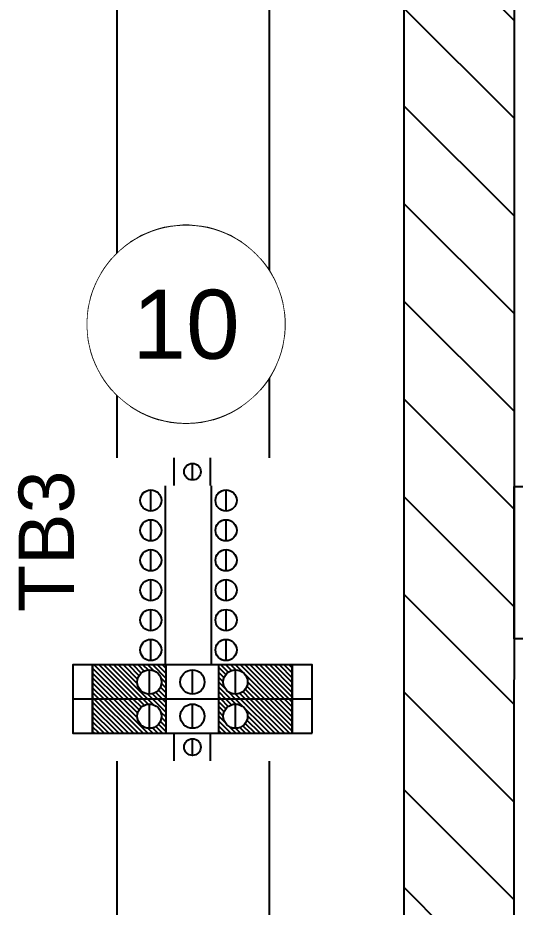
# Model space of a CAD drawing. Header units: inches. Extents: x -228 to 241, y -155 to 115.
# Drawn here: x -168.59 to -164.1, y 68.92 to 76.97 of the extents above; entities that cross this region are included whole.
import ezdxf
from ezdxf.enums import TextEntityAlignment as Align

# ---------------------------------------------------------------- set-up
doc = ezdxf.new("R2010")
doc.units = ezdxf.units.IN
doc.header["$MEASUREMENT"] = 0
doc.set_wipeout_variables(frame=1)
doc.linetypes.add('HIDDEN', pattern=[0.375, 0.25, -0.125])
for name, color, linetype in [('7641K35', 133, 'Continuous'), ('DIM', 1, 'Continuous'), ('DIN Rail', 6, 'Continuous'), ('ELECTRICAL DEVICES', 30, 'Continuous'), ('TXT', 4, 'Continuous'), ('WIREWAY', 253, 'Continuous')]:
    doc.layers.add(name, color=color, linetype=linetype)
doc.styles.add('ARIAL', font='arial.ttf')
doc.styles.add('Notes', font='arial.ttf', dxfattribs={"height": 0.125})
pattern_1 = [(45, (16.668838, -12.431172), (-0.022097087, 0.022097087), [])]

# ---------------------------------------------------------------- blocks, each defined once
blk = doc.blocks.new('ITEM BALLOON')
blk.add_lwpolyline([(-0.0056, 0.1785), (-0.0168, 0.1778), (-0.0279, 0.1764), (-0.039, 0.1743), (-0.0498, 0.1715), (-0.0605, 0.1681), (-0.0709, 0.1639), (-0.0811, 0.1592), (-0.0909, 0.1537), (-0.1004, 0.1477), (-0.1095, 0.1411), (-0.1181, 0.134), (-0.1263, 0.1263), (-0.134, 0.1181), (-0.1411, 0.1095), (-0.1477, 0.1004), (-0.1537, 0.0909), (-0.1592, 0.0811), (-0.1639, 0.0709), (-0.1681, 0.0605), (-0.1715, 0.0498), (-0.1743, 0.039), (-0.1764, 0.0279), (-0.1778, 0.0168), (-0.1785, 0.0056), (-0.1785, -0.0056), (-0.1778, -0.0168), (-0.1764, -0.0279), (-0.1743, -0.039), (-0.1715, -0.0498), (-0.1681, -0.0605), (-0.1639, -0.0709), (-0.1592, -0.0811), (-0.1537, -0.0909), (-0.1477, -0.1004), (-0.1411, -0.1095), (-0.134, -0.1181), (-0.1263, -0.1263), (-0.1181, -0.134), (-0.1095, -0.1411), (-0.1004, -0.1477), (-0.0909, -0.1537), (-0.0811, -0.1592), (-0.0709, -0.1639), (-0.0605, -0.1681), (-0.0498, -0.1715), (-0.039, -0.1743), (-0.0279, -0.1764), (-0.0168, -0.1778), (-0.0056, -0.1785), (0.0056, -0.1785), (0.0168, -0.1778), (0.0279, -0.1764), (0.039, -0.1743), (0.0498, -0.1715), (0.0605, -0.1681), (0.0709, -0.1639), (0.0811, -0.1592), (0.0909, -0.1537), (0.1004, -0.1477), (0.1095, -0.1411), (0.1181, -0.134), (0.1263, -0.1263), (0.134, -0.1181), (0.1411, -0.1095), (0.1477, -0.1004), (0.1537, -0.0909), (0.1592, -0.0811), (0.1639, -0.0709), (0.1681, -0.0605), (0.1715, -0.0498), (0.1743, -0.039), (0.1764, -0.0279), (0.1778, -0.0168), (0.1785, -0.0056), (0.1785, 0.0056), (0.1778, 0.0168), (0.1764, 0.0279), (0.1743, 0.039), (0.1715, 0.0498), (0.1681, 0.0605), (0.1639, 0.0709), (0.1592, 0.0811), (0.1537, 0.0909), (0.1477, 0.1004), (0.1411, 0.1095), (0.134, 0.1181), (0.1263, 0.1263), (0.1181, 0.134), (0.1095, 0.1411), (0.1004, 0.1477), (0.0909, 0.1537), (0.0811, 0.1592), (0.0709, 0.1639), (0.0605, 0.1681), (0.0498, 0.1715), (0.039, 0.1743), (0.0279, 0.1764), (0.0168, 0.1778), (0.0056, 0.1785)], close=True)
blk.add_wipeout([(-0.0056, 0.1785), (-0.0168, 0.1778), (-0.0279, 0.1764), (-0.039, 0.1743), (-0.0498, 0.1715), (-0.0605, 0.1681), (-0.0709, 0.1639), (-0.0811, 0.1592), (-0.0909, 0.1537), (-0.1004, 0.1477), (-0.1095, 0.1411), (-0.1181, 0.134), (-0.1263, 0.1263), (-0.134, 0.1181), (-0.1411, 0.1095), (-0.1477, 0.1004), (-0.1537, 0.0909), (-0.1592, 0.0811), (-0.1639, 0.0709), (-0.1681, 0.0605), (-0.1715, 0.0498), (-0.1743, 0.039), (-0.1764, 0.0279), (-0.1778, 0.0168), (-0.1785, 0.0056), (-0.1785, -0.0056), (-0.1778, -0.0168), (-0.1764, -0.0279), (-0.1743, -0.039), (-0.1715, -0.0498), (-0.1681, -0.0605), (-0.1639, -0.0709), (-0.1592, -0.0811), (-0.1537, -0.0909), (-0.1477, -0.1004), (-0.1411, -0.1095), (-0.134, -0.1181), (-0.1263, -0.1263), (-0.1181, -0.134), (-0.1095, -0.1411), (-0.1004, -0.1477), (-0.0909, -0.1537), (-0.0811, -0.1592), (-0.0709, -0.1639), (-0.0605, -0.1681), (-0.0498, -0.1715), (-0.039, -0.1743), (-0.0279, -0.1764), (-0.0168, -0.1778), (-0.0056, -0.1785), (0.0056, -0.1785), (0.0168, -0.1778), (0.0279, -0.1764), (0.039, -0.1743), (0.0498, -0.1715), (0.0605, -0.1681), (0.0709, -0.1639), (0.0811, -0.1592), (0.0909, -0.1537), (0.1004, -0.1477), (0.1095, -0.1411), (0.1181, -0.134), (0.1263, -0.1263), (0.134, -0.1181), (0.1411, -0.1095), (0.1477, -0.1004), (0.1537, -0.0909), (0.1592, -0.0811), (0.1639, -0.0709), (0.1681, -0.0605), (0.1715, -0.0498), (0.1743, -0.039), (0.1764, -0.0279), (0.1778, -0.0168), (0.1785, -0.0056), (0.1785, 0.0056), (0.1778, 0.0168), (0.1764, 0.0279), (0.1743, 0.039), (0.1715, 0.0498), (0.1681, 0.0605), (0.1639, 0.0709), (0.1592, 0.0811), (0.1537, 0.0909), (0.1477, 0.1004), (0.1411, 0.1095), (0.134, 0.1181), (0.1263, 0.1263), (0.1181, 0.134), (0.1095, 0.1411), (0.1004, 0.1477), (0.0909, 0.1537), (0.0811, 0.1592), (0.0709, 0.1639), (0.0605, 0.1681), (0.0498, 0.1715), (0.039, 0.1743), (0.0279, 0.1764), (0.0168, 0.1778), (0.0056, 0.1785)])
at = {"style": 'Notes'}
blk.add_attdef('X', text='', height=0.125, dxfattribs=at).set_placement((0, 0), align=Align.MIDDLE_CENTER)
blk = doc.blocks.new('DIN_Terminal_6')
blk.add_wipeout([(0, -0.988), (0, 0.905), (0.31, 0.905), (0.31, -0.988)])
for p, q in [((0.045, 0.39), (0.265, 0.39)), ((0, 0.2385), (0.31, 0.2385)), ((0, -0.2385), (0.31, -0.2385)), ((0.045, -0.39), (0.265, -0.39))]:
    blk.add_line(p, q)
for centre in [(0.155, 0.39), (0.155, -0.39)]:
    blk.add_circle(centre, 0.11)
blk = doc.blocks.new('7641K35')
blk.add_wipeout([(0, 0.84), (0.25, 0.84), (0.25, -0.84), (0, -0.84)])
for p, q in [((0, 0.1641), (0.25, 0.1641)), ((0.05, 0), (0.2006, 0)), ((0, -0.1641), (0.25, -0.1641))]:
    blk.add_line(p, q)
blk.add_circle((0.1253, 0), 0.0753)
blk = doc.blocks.new('DIN_GND_Terminal_6')
blk.add_wipeout([(0, 1.085), (0.31, 1.085), (0.31, -1.085), (0, -1.085)])
h = blk.add_hatch()
h.set_pattern_fill('ANSI31', color=256, scale=0.25, style=0)
h.set_pattern_definition(pattern_1)
h.paths.add_polyline_path([(0.31, 0.905), (0, 0.905), (0, 0.2385), (0.31, 0.2385)])
h.paths.add_polyline_path([(0.265, 0.39, -1), (0.045, 0.39, -1)], flags=16)
h = blk.add_hatch()
h.set_pattern_fill('ANSI31', color=256, scale=0.25, style=0)
h.set_pattern_definition(pattern_1)
h.paths.add_polyline_path([(0, -0.905), (0.31, -0.905), (0.31, -0.2385), (0, -0.2385)])
h.paths.add_polyline_path([(0.045, -0.39, -1), (0.265, -0.39, -1)], flags=16)
for p, q in [((0, 0.905), (0, -0.905)), ((0.31, 0.905), (0, 0.905)), ((0.31, -0.905), (0.31, 0.905)), ((0.045, 0.39), (0.265, 0.39)), ((0, 0.2385), (0.31, 0.2385)), ((0.045, 0), (0.265, 0)), ((0, -0.2385), (0.31, -0.2385)), ((0.045, -0.39), (0.265, -0.39)), ((0, -0.905), (0.31, -0.905))]:
    blk.add_line(p, q)
for points in [[(0, 0.905), (0.31, 0.905), (0.31, 1.085), (0, 1.085)], [(0, -1.085), (0.31, -1.085), (0.31, -0.905), (0, -0.905)]]:
    blk.add_lwpolyline(points, close=True)
for centre in [(0.155, 0.39), (0.155, 0), (0.155, -0.39)]:
    blk.add_circle(centre, 0.11)

msp = doc.modelspace()

# ---------------------------------------------------------------- hatches: boundary and pattern name
at = {"layer": 'WIREWAY'}
h = msp.add_hatch(dxfattribs=at)
h.set_pattern_fill('ANSI31', color=256, scale=5, angle=-90, style=0)
h.set_pattern_definition([(315, (-139.8241, -12.74404), (0.4419417, 0.4419417), [])])
h.paths.add_polyline_path([(-165.097965, 94.045141), (-165.105443, 63.295141), (-164.105443, 63.295141), (-164.097965, 94.045141)])

# ---------------------------------------------------------------- linework, layer by layer
at = {"layer": 'DIN Rail'}
for p, q in [((-167.695916, 63.295186), (-167.695916, 94.045141)), ((-166.317965, 63.295182), (-166.317965, 94.045141))]:
    msp.add_line(p, q, dxfattribs=at)
msp.add_lwpolyline([(-158.103235, 72.72929), (-158.103235, 71.351339), (-164.103545, 71.351339), (-164.103545, 72.72929)], close=True, dxfattribs=at)
at = {"layer": 'WIREWAY'}
msp.add_lwpolyline([(-165.097965, 94.045141), (-165.105443, 63.295141), (-164.105443, 63.295141), (-164.097965, 94.045141)], close=True, dxfattribs=at)

# ---------------------------------------------------------------- texts
at = {"layer": 'TXT', "style": 'ARIAL'}
msp.add_text('TB3', height=0.5, rotation=90, dxfattribs=at).set_placement((-168.086567, 71.593497))

# ---------------------------------------------------------------- next in the draw order: block references
at = {"layer": '7641K35', "rotation": 90}
msp.add_blockref('7641K35', (-167.014418, 70.246703), dxfattribs=at)
at = {"layer": 'DIM'}
ref = msp.add_blockref('ITEM BALLOON', (-167.072366, 74.197562), dxfattribs=dict(at, xscale=5, yscale=5, zscale=5))
ref.add_attrib('X', '10', dxfattribs={"height": 0.625, "style": 'Notes'}).set_placement((-167.072366, 74.197562), align=Align.MIDDLE_CENTER)
at = {"layer": 'ELECTRICAL DEVICES', "xscale": 0.872812500000002, "yscale": 0.872812500000002, "zscale": 0.872812500000002, "rotation": 90}
msp.add_blockref('DIN_Terminal_6', (-167.05064, 72.468013), dxfattribs=at)

# ---------------------------------------------------------------- next in the draw order: block references
at = {"layer": '7641K35', "rotation": 90}
msp.add_blockref('7641K35', (-167.014418, 72.738585), dxfattribs=at)
at = {"layer": 'ELECTRICAL DEVICES', "xscale": 0.872812500000002, "yscale": 0.872812500000002, "zscale": 0.872812500000002, "rotation": 90}
msp.add_blockref('DIN_Terminal_6', (-167.05064, 72.197441), dxfattribs=at)

# ---------------------------------------------------------------- next in the draw order: block references
msp.add_blockref('DIN_Terminal_6', (-167.05064, 71.926869), dxfattribs=at)

# ---------------------------------------------------------------- next in the draw order: block references
msp.add_blockref('DIN_Terminal_6', (-167.05064, 71.656297), dxfattribs=at)

# ---------------------------------------------------------------- next in the draw order: block references
msp.add_blockref('DIN_Terminal_6', (-167.05064, 71.385725), dxfattribs=at)

# ---------------------------------------------------------------- next in the draw order: block references
msp.add_blockref('DIN_Terminal_6', (-167.05064, 71.115153), dxfattribs=at)

# ---------------------------------------------------------------- next in the draw order: block references
at = {"layer": 'ELECTRICAL DEVICES', "linetype": 'HIDDEN', "xscale": 0.9975000000000023, "yscale": 0.9975000000000023, "zscale": 0.9975000000000023, "rotation": 90}
msp.add_blockref('DIN_GND_Terminal_6', (-167.014418, 70.805928), dxfattribs=at)

# ---------------------------------------------------------------- next in the draw order: block references
msp.add_blockref('DIN_GND_Terminal_6', (-167.014418, 70.496703), dxfattribs=at)

doc.saveas('drawing.dxf')
